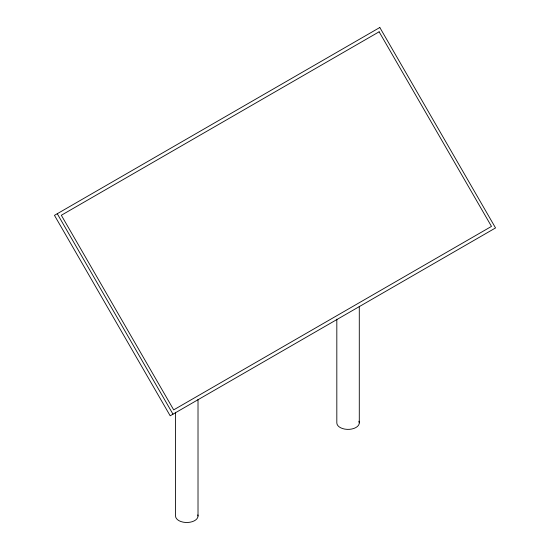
<?xml version="1.0" encoding="UTF-8"?>
<svg xmlns="http://www.w3.org/2000/svg" width="550" height="550" viewBox="0 0 550 550"><rect width="100%" height="100%" fill="white"/><g stroke="black" fill="none" stroke-linecap="round" stroke-linejoin="round"><path stroke-width="0.82" d="M57.262 213.723L172.989 414.171M359.288 306.295L359.288 422.902M336.82 319.158L336.82 422.902A11.234 6.49 0 0 0 349.518 429.33A11.234 6.49 0 0 0 358.909 421.224M198.014 399.41L198.014 516.01M175.539 412.273L175.539 516.01A11.234 6.49 0 0 0 187.756 522.473A11.234 6.49 0 0 0 197.842 514.882M379.816 27.5L54.457 215.346L170.184 415.793L495.543 227.941L379.816 27.5M379.122 31.797L61.332 215.27L173.69 409.874L491.48 226.401L379.122 31.797"/></g></svg>
